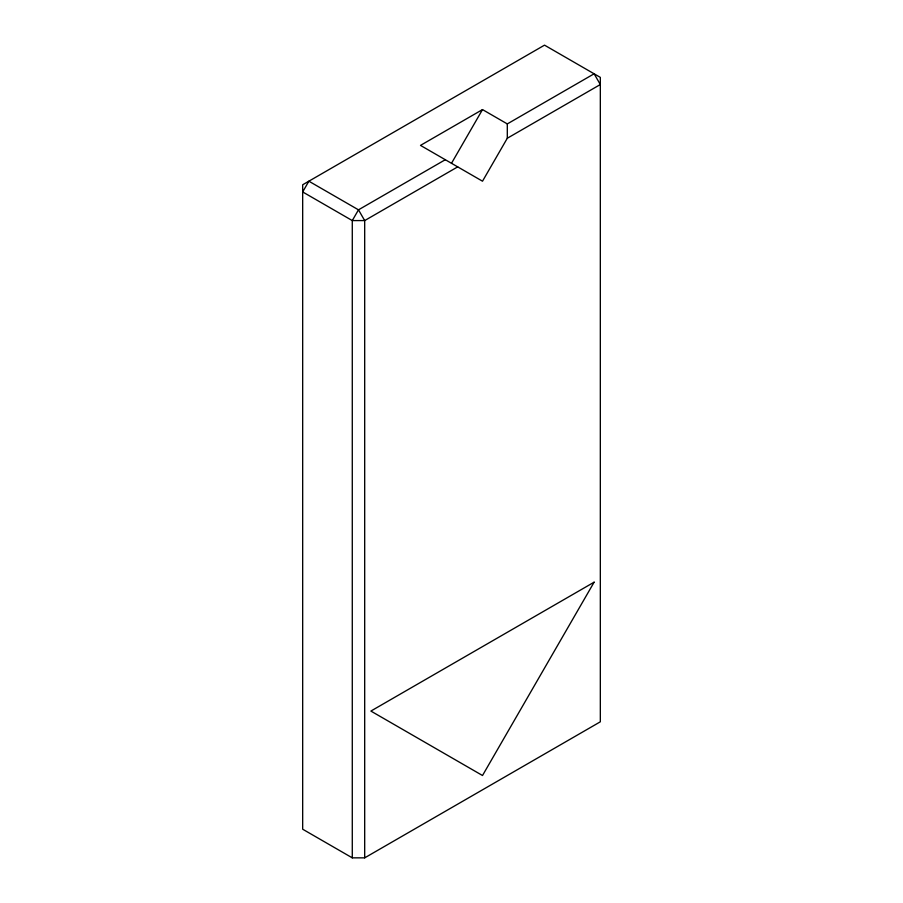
<?xml version="1.0" encoding="UTF-8"?>
<svg xmlns="http://www.w3.org/2000/svg" width="903" height="903" viewBox="0 0 903 903"><rect width="100%" height="100%" fill="white"/><g stroke="black" fill="none" stroke-linecap="round" stroke-linejoin="round"><path stroke-width="1.35" d="M451.5 163.296L482.507 109.59L507.305 123.914L594.129 73.786L600.326 84.532L507.305 138.238L482.507 181.198L420.493 145.394L482.507 109.59M445.303 159.718L358.48 209.835L352.283 220.58L352.283 857.85L364.688 857.85L600.326 721.802L600.326 77.376L544.52 45.15L302.674 184.776L302.674 829.214L352.283 857.85M457.697 166.874L364.688 220.58L352.283 220.58L302.674 191.933L308.871 181.198L358.48 209.835L364.688 220.58L364.688 857.85M507.305 123.914L507.305 138.238M594.129 582.175L482.507 775.508L370.885 711.067L594.129 582.175"/></g></svg>
